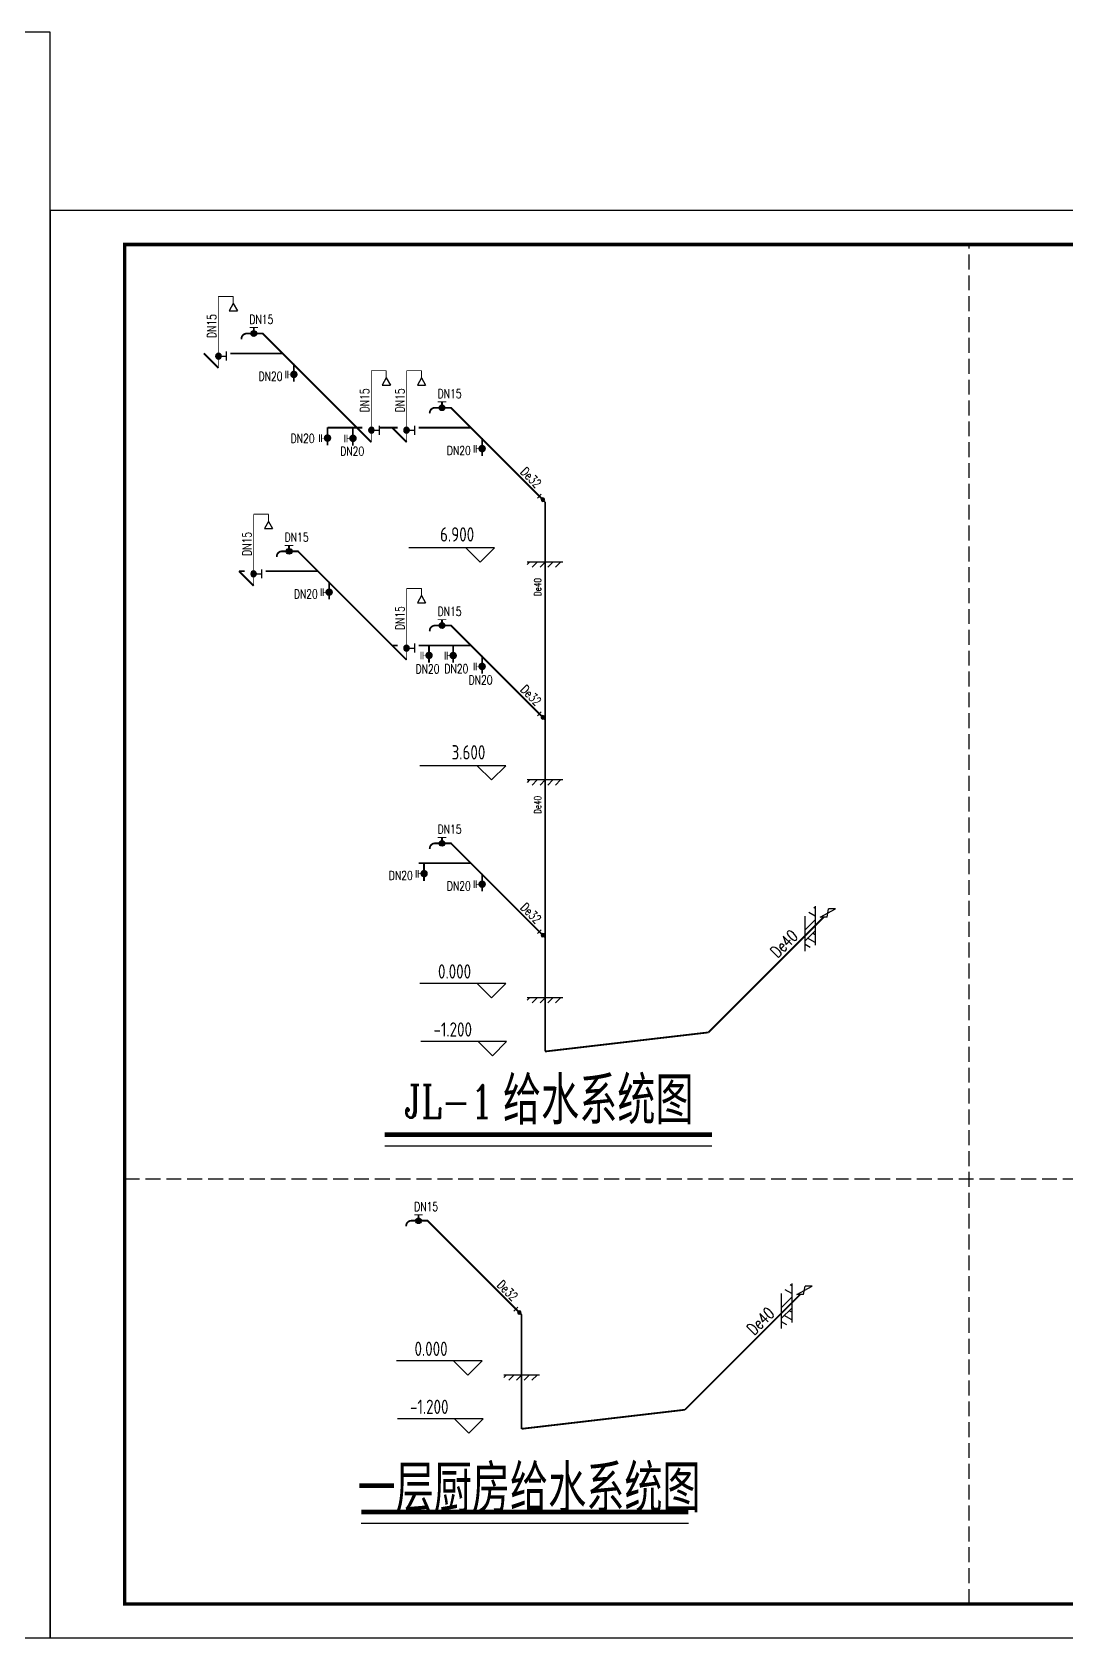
# Model space of a CAD drawing. Header units: millimetres. Extents: x -807114 to -50119, y -468455 to -61603.
# Drawn here: x -185048 to -167693, y -237099 to -210144 of the extents above; entities that cross this region are included whole.
import ezdxf
from ezdxf.enums import TextEntityAlignment as Align

# ---------------------------------------------------------------- set-up
doc = ezdxf.new("R2010")
doc.units = ezdxf.units.MM
doc.header["$LTSCALE"] = 1000
doc.linetypes.add('DASH', pattern=[0.35, 0.25, -0.1])
for name, color, linetype in [('AXIS', 3, 'Continuous'), ('DIM_ELEV', 3, 'Continuous'), ('EQUIP_管件', 7, 'Continuous'), ('EQUIP_阀门', 7, 'Continuous'), ('PIPE-给水', 3, 'Continuous'), ('PIPE-雨水', 4, 'DASH'), ('PUB_DIM', 3, 'Continuous'), ('PUB_TEXT', 3, 'Continuous'), ('PUB_TITLE', 4, 'Continuous'), ('S1', 130, 'Continuous'), ('TWT_DIM', 3, 'Continuous'), ('TWT_TEXT', 7, 'Continuous'), ('XX', 8, 'Continuous')]:
    doc.layers.add(name, color=color, linetype=linetype)
doc.styles.add('_HZTXT', font='txt', dxfattribs={"bigfont": 'HZTXT'})
doc.styles.add('_TWT_SERIAL', font='COMPLEX', dxfattribs={"width": 0.8, "height": 3.5, "bigfont": 'HZTXT'})
doc.styles.add('DIM_FONT', font='tssdeng.shx', dxfattribs={"width": 0.7, "bigfont": 'tssdchn.shx'})

# ---------------------------------------------------------------- blocks, each defined once
blk = doc.blocks.new('$VALVE$00000497')
for p, q in [((78, 138), (-78, 138)), ((0, 50), (0, 138))]:
    blk.add_line(p, q)
at = {"const_width": 49.6}
blk.add_lwpolyline([(25, 0, 1), (-25, 0, 1)], format="xyb", close=True, dxfattribs=at)
blk.add_circle((0, 0), 50)

msp = doc.modelspace()

# ---------------------------------------------------------------- hatches: boundary and pattern name
for points in [[(-181374.8, -215204.4, -1), (-181278.8, -215204.4, -1)], [(-178214.6, -216450.4, -1), (-178118.6, -216450.4, -1)], [(-180782.8, -218860.1, -1), (-180686.8, -218860.1, -1)], [(-178214.6, -220106.1, -1), (-178118.6, -220106.1, -1)], [(-178214.6, -223761.8, -1), (-178118.6, -223761.8, -1)], [(-178609.2, -230096.1, -1), (-178513.2, -230096.1, -1)]]:
    msp.add_hatch(color=256).paths.add_polyline_path(points)

# ---------------------------------------------------------------- linework, layer by layer
for p, q in [((-171816.7, -225002.5), (-171560.7, -224860.3)), ((-171701, -225002.5), (-171816.7, -225002.5)), ((-171701, -225002.5), (-171676.4, -224860.3)), ((-171560.7, -224860.3), (-171676.4, -224860.3)), ((-172211.3, -231336.7), (-171955.3, -231194.5)), ((-172095.6, -231336.7), (-172071, -231194.5)), ((-171955.3, -231194.5), (-172071, -231194.5)), ((-172095.6, -231336.7), (-172211.3, -231336.7))]:
    msp.add_line(p, q)
at = {"const_width": 30, "elevation": 0}
for points in [[(-181326.8, -215204.4), (-181326.8, -215104.4)], [(-178166.6, -216450.4), (-178166.6, -216350.4)], [(-180734.8, -218860.1), (-180734.8, -218760.1)], [(-178166.6, -220106.1), (-178166.6, -220006.1)], [(-178166.6, -223761.8), (-178166.6, -223661.8)], [(-178561.2, -230096.1), (-178561.2, -229996.1)]]:
    msp.add_lwpolyline(points, dxfattribs=at)
for points in [[(-181166.8, -215204.4), (-181446.8, -215204.4, 0.4439422), (-181532.8, -215299.5)], [(-178006.6, -216450.4), (-178286.6, -216450.4, 0.4439422), (-178372.6, -216545.5)], [(-180574.8, -218860.1), (-180854.8, -218860.1, 0.4439422), (-180940.7, -218955.2)], [(-178006.6, -220106.1), (-178286.6, -220106.1, 0.4439422), (-178372.6, -220201.2)], [(-178006.6, -223761.8), (-178286.6, -223761.8, 0.4439422), (-178372.6, -223856.9)], [(-178401.2, -230096.1), (-178681.2, -230096.1, 0.4439422), (-178767.2, -230191.2)]]:
    msp.add_lwpolyline(points, format="xyb", dxfattribs=at)
for centre in [(-181326.8, -215204.4, 0), (-178166.6, -216450.4, 0), (-180734.8, -218860.1, 0), (-178166.6, -220106.1, 0), (-178166.6, -223761.8, 0), (-178561.2, -230096.1, 0)]:
    msp.add_circle(centre, 48)
for p in [(-171760.2, -225001.9), (-172154.8, -231336.2)]:
    msp.add_point(p)
at = {"layer": 'AXIS'}
for p, q in [((-176696.5, -219042.5), (-176736.7, -219082.6)), ((-176566.5, -219042.5), (-176651.4, -219127.4)), ((-176436.5, -219042.5), (-176521.4, -219127.4)), ((-176306.5, -219042.5), (-176391.4, -219127.4)), ((-176176.5, -219042.5), (-176261.4, -219127.4)), ((-176696.5, -222698.2), (-176736.7, -222738.4)), ((-176566.5, -222698.2), (-176651.4, -222783.1)), ((-176436.5, -222698.2), (-176521.4, -222783.1)), ((-176306.5, -222698.2), (-176391.4, -222783.1)), ((-176176.5, -222698.2), (-176261.4, -222783.1)), ((-176696.5, -226353.9), (-176736.7, -226394.1)), ((-176566.5, -226353.9), (-176651.4, -226438.8)), ((-176436.5, -226353.9), (-176521.4, -226438.8)), ((-176306.5, -226353.9), (-176391.4, -226438.8)), ((-176176.5, -226353.9), (-176261.4, -226438.8)), ((-177091.1, -232688.2), (-177131.3, -232728.3)), ((-176961.1, -232688.2), (-177046, -232773)), ((-176831.1, -232688.2), (-176916, -232773)), ((-176701.1, -232688.2), (-176786, -232773)), ((-176571.1, -232688.2), (-176656, -232773))]:
    msp.add_line(p, q, dxfattribs=at)
at = {"layer": 'AXIS', "linetype": 'ByBlock', "const_width": 15}
for points in [[(-181921, -214581.7), (-181921, -215781.7)], [(-181921, -214581.7), (-181671, -214581.7)], [(-181671, -214581.7), (-181671, -214701.7)], [(-179352.8, -215827.7), (-179352.8, -217027.7)], [(-179352.8, -215827.7), (-179102.8, -215827.7)], [(-179102.8, -215827.7), (-179102.8, -215947.7)], [(-178760.7, -215827.7), (-178760.7, -217027.7)], [(-178760.7, -215827.7), (-178510.7, -215827.7)], [(-178510.7, -215827.7), (-178510.7, -215947.7)], [(-181328.9, -218237.5), (-181328.9, -219437.5)], [(-181328.9, -218237.5), (-181078.9, -218237.5)], [(-181078.9, -218237.5), (-181078.9, -218357.5)], [(-178760.7, -219483.5), (-178760.7, -220683.5)], [(-178760.7, -219483.5), (-178510.7, -219483.5)], [(-178510.7, -219483.5), (-178510.7, -219603.5)]]:
    msp.add_lwpolyline(points, dxfattribs=at)
at = {"layer": 'DIM_ELEV'}
for p, q in [((-177284.1, -218800.7), (-178724.1, -218800.7)), ((-177524.1, -219040.7), (-177764.1, -218800.7)), ((-177524.1, -219040.7), (-177284.1, -218800.7)), ((-176136.5, -219042.5), (-176736.5, -219042.5)), ((-177096.5, -222458.2), (-178536.5, -222458.2)), ((-177336.5, -222698.2), (-177576.5, -222458.2)), ((-177336.5, -222698.2), (-177096.5, -222458.2)), ((-176136.5, -222698.2), (-176736.5, -222698.2)), ((-177096.5, -226113.9), (-178536.5, -226113.9)), ((-177336.5, -226353.9), (-177576.5, -226113.9)), ((-177336.5, -226353.9), (-177096.5, -226113.9)), ((-176136.5, -226353.9), (-176736.5, -226353.9)), ((-177081.6, -227087.8), (-178521.6, -227087.8)), ((-177321.6, -227327.8), (-177561.6, -227087.8)), ((-177321.6, -227327.8), (-177081.6, -227087.8)), ((-177491.1, -232448.2), (-178931.1, -232448.2)), ((-177731.1, -232688.2), (-177971.1, -232448.2)), ((-177731.1, -232688.2), (-177491.1, -232448.2)), ((-176531.1, -232688.2), (-177131.1, -232688.2)), ((-177476.2, -233422), (-178916.2, -233422)), ((-177716.2, -233662), (-177956.2, -233422)), ((-177716.2, -233662), (-177476.2, -233422))]:
    msp.add_line(p, q, dxfattribs=at)
at = {"layer": 'EQUIP_管件', "color": 0, "elevation": 0}
for points, const_width in [([(-181255.8, -215104.4), (-181397.8, -215104.4)], 15), ([(-180788.5, -215826.4), (-180788.5, -215956.4)], 15), ([(-180754.4, -215826.4), (-180754.4, -215956.4)], 15), ([(-180654.4, -215891.4), (-180754.4, -215891.4)], 10), ([(-180654.4, -215711.4), (-180654.4, -216011.4)], 30), ([(-178095.6, -216350.4), (-178237.6, -216350.4)], 15), ([(-180223.9, -216894.8), (-180223.9, -217024.8)], 15), ([(-180189.8, -216894.8), (-180189.8, -217024.8)], 15), ([(-180089.8, -216959.8), (-180189.8, -216959.8)], 10), ([(-180089.8, -216779.8), (-180089.8, -217079.8)], 30), ([(-179796.2, -216900), (-179796.2, -217030)], 15), ([(-179762, -216900), (-179762, -217030)], 15), ([(-179662, -216965), (-179762, -216965)], 10), ([(-179662, -216785), (-179662, -217085)], 30), ([(-177494.2, -216957.4), (-177494.2, -217257.4)], 30), ([(-177628.3, -217072.4), (-177628.3, -217202.4)], 15), ([(-177594.2, -217072.4), (-177594.2, -217202.4)], 15), ([(-177494.2, -217137.4), (-177594.2, -217137.4)], 10), ([(-180663.8, -218760.1), (-180805.8, -218760.1)], 15), ([(-180062.3, -219367.1), (-180062.3, -219667.1)], 30), ([(-180196.5, -219482.1), (-180196.5, -219612.1)], 15), ([(-180162.3, -219482.1), (-180162.3, -219612.1)], 15), ([(-180062.3, -219547.1), (-180162.3, -219547.1)], 10), ([(-178095.6, -220006.1), (-178237.6, -220006.1)], 15), ([(-178385.1, -220428.2), (-178385.1, -220728.2)], 30), ([(-177980.3, -220431.3), (-177980.3, -220731.3)], 30), ([(-178519.3, -220543.2), (-178519.3, -220673.2)], 15), ([(-178485.1, -220543.2), (-178485.1, -220673.2)], 15), ([(-178385.1, -220608.2), (-178485.1, -220608.2)], 10), ([(-178114.4, -220546.3), (-178114.4, -220676.3)], 15), ([(-178080.3, -220546.3), (-178080.3, -220676.3)], 15), ([(-177980.3, -220611.3), (-178080.3, -220611.3)], 10), ([(-177628.3, -220728.1), (-177628.3, -220858.1)], 15), ([(-177594.2, -220728.1), (-177594.2, -220858.1)], 15), ([(-177494.2, -220613.1), (-177494.2, -220913.1)], 30), ([(-177494.2, -220793.1), (-177594.2, -220793.1)], 10), ([(-178095.6, -223661.8), (-178237.6, -223661.8)], 15), ([(-178602.3, -224206.5), (-178602.3, -224336.5)], 15), ([(-178568.2, -224206.5), (-178568.2, -224336.5)], 15), ([(-178468.2, -224091.5), (-178468.2, -224391.5)], 30), ([(-177494.2, -224268.8), (-177494.2, -224568.8)], 30), ([(-178468.2, -224271.5), (-178568.2, -224271.5)], 10), ([(-177628.3, -224383.8), (-177628.3, -224513.8)], 15), ([(-177594.2, -224383.8), (-177594.2, -224513.8)], 15), ([(-177494.2, -224448.8), (-177594.2, -224448.8)], 10), ([(-178490.2, -229996.1), (-178632.2, -229996.1)], 15)]:
    msp.add_lwpolyline(points, dxfattribs=dict(at, const_width=const_width))
at = {"layer": 'EQUIP_管件', "color": 0, "const_width": 62.5, "elevation": 0}
for points in [[(-180653.4, -215920.9, -1), (-180653.4, -215858.4, -1)], [(-180088.8, -216989.4, -1), (-180088.8, -216926.9, -1)], [(-179661, -216994.6, -1), (-179661, -216932.1, -1)], [(-177493.1, -217166.9, -1), (-177493.1, -217104.4, -1)], [(-180061.3, -219576.6, -1), (-180061.3, -219514.1, -1)], [(-178384.1, -220637.8, -1), (-178384.1, -220575.3, -1)], [(-177979.2, -220640.9, -1), (-177979.2, -220578.4, -1)], [(-177493.1, -220822.6, -1), (-177493.1, -220760.1, -1)], [(-178467.1, -224301.1, -1), (-178467.1, -224238.6, -1)], [(-177493.1, -224478.4, -1), (-177493.1, -224415.9, -1)]]:
    msp.add_lwpolyline(points, format="xyb", close=True, dxfattribs=at)
at = {"layer": 'PIPE-给水', "const_width": 30}
for points in [[(-179596.8, -216783.8), (-181176.1, -215204.4)], [(-182164.9, -215537.8), (-181921, -215781.7)], [(-180842.8, -215537.8), (-181721, -215537.8)], [(-176436.5, -218029.8), (-178015.9, -216450.4)], [(-179502.8, -216783.8), (-180084.8, -216783.8)], [(-179596.8, -216783.8), (-179352.8, -217027.7)], [(-178910.7, -216783.8), (-179208.3, -216783.8)], [(-179004.7, -216783.8), (-178760.7, -217027.7)], [(-177682.5, -216783.8), (-178560.7, -216783.8)], [(-176436.5, -218029.8), (-177682.5, -216783.8)], [(-176436.5, -218029.8), (-176436.5, -227255.4)], [(-179004.7, -220439.5), (-180584.1, -218860.1)], [(-181572.8, -219193.5), (-181328.9, -219437.5)], [(-181478.9, -219193.5), (-181572.8, -219193.5)], [(-180250.7, -219193.5), (-181128.9, -219193.5)], [(-179004.7, -220439.5), (-180250.7, -219193.5)], [(-176436.5, -221685.5), (-178015.9, -220106.1)], [(-179004.7, -220439.5), (-178760.7, -220683.5)], [(-178910.7, -220439.5), (-179004.7, -220439.5)], [(-177682.5, -220439.5), (-178560.7, -220439.5)], [(-176436.5, -221685.5), (-177682.5, -220439.5)], [(-176436.5, -225341.2), (-178015.9, -223761.8)], [(-177682.5, -224095.2), (-178560.7, -224095.2)], [(-176436.5, -225341.2), (-177682.5, -224095.2)], [(-173693.4, -226935.1), (-171760.2, -225001.9)], [(-176436.5, -227255.4), (-173693.4, -226935.1)], [(-176831.1, -231675.5), (-178410.5, -230096.1)], [(-176831.1, -231675.5), (-178077.1, -230429.5)], [(-174088, -233269.4), (-172154.8, -231336.2)], [(-176831.1, -231675.5), (-176831.1, -233589.6)], [(-176831.1, -233589.6), (-174088, -233269.4)]]:
    msp.add_lwpolyline(points, dxfattribs=at)
at = {"layer": 'PIPE-雨水', "color": 8}
for p, q in [((-169314.4, -236528.2), (-169314.4, -213709.6)), ((-183492.9, -229390.3), (-155135.9, -229390.3))]:
    msp.add_line(p, q, dxfattribs=at)
at = {"layer": 'PUB_TEXT', "const_width": 76.8}
for points in [[(-179127.5, -228653.3), (-173636.8, -228653.3)], [(-179522.1, -234987.6), (-174031.4, -234987.6)]]:
    msp.add_lwpolyline(points, dxfattribs=at)
at = {"layer": 'PUB_TEXT'}
for points in [[(-179127.5, -228838.6), (-173636.8, -228838.6)], [(-179522.1, -235172.9), (-174031.4, -235172.9)]]:
    msp.add_lwpolyline(points, dxfattribs=at)
at = {"layer": 'PUB_TITLE'}
for points in [[(-222864.4, -237098.7), (-184743, -237098.7), (-184743, -210144.2), (-222864.4, -210144.2)], [(-184743, -237098.7), (-150857.4, -237098.7), (-150857.4, -213139.1), (-184743, -213139.1)], [(-183492.9, -236528.2), (-151427.8, -236528.2), (-151427.8, -213709.6), (-183492.9, -213709.6)]]:
    msp.add_lwpolyline(points, close=True, dxfattribs=at)
at = {"layer": 'PUB_TITLE', "const_width": 57}
msp.add_lwpolyline([(-183492.9, -236528.2), (-151427.8, -236528.2), (-151427.8, -213709.6), (-183492.9, -213709.6)], close=True, dxfattribs=at)
at = {"layer": 'S1', "color": 7}
for p, q in [((-181671, -214701.9), (-181740.2, -214821.9)), ((-181740.2, -214821.9), (-181601.7, -214821.9)), ((-181671, -214701.9), (-181601.7, -214821.9)), ((-179102.8, -215947.9), (-179172.1, -216067.9)), ((-179172.1, -216067.9), (-179033.5, -216067.9)), ((-179102.8, -215947.9), (-179033.5, -216067.9)), ((-178510.7, -215947.9), (-178580, -216067.9)), ((-178580, -216067.9), (-178441.4, -216067.9)), ((-178510.7, -215947.9), (-178441.4, -216067.9)), ((-181078.9, -218357.6), (-181148.2, -218477.6)), ((-181148.2, -218477.6), (-181009.6, -218477.6)), ((-181078.9, -218357.6), (-181009.6, -218477.6)), ((-178510.7, -219603.6), (-178580, -219723.6)), ((-178510.7, -219603.6), (-178441.4, -219723.6)), ((-178580, -219723.6), (-178441.4, -219723.6))]:
    msp.add_line(p, q, dxfattribs=at)
at = {"layer": 'XX'}
for p, q in [((-172071.3, -225568.8), (-172071.3, -224984.2)), ((-172071.3, -225216.1), (-171901.6, -225046.4)), ((-171901.6, -224981.8), (-172008.6, -224922.8)), ((-171901.6, -224852.6), (-171925.3, -224839.5)), ((-171901.6, -224815.8), (-171901.6, -225471)), ((-172071.3, -225397.8), (-171901.6, -225228.1)), ((-171901.6, -225296.2), (-171945.5, -225272)), ((-171985.9, -225508.1), (-172071.3, -225461)), ((-171901.6, -225425.4), (-172028.8, -225355.3)), ((-172296.2, -231316), (-172403.2, -231257)), ((-172296.2, -231186.8), (-172319.9, -231173.7)), ((-172296.2, -231150), (-172296.2, -231805.2)), ((-172465.9, -231903), (-172465.9, -231318.4)), ((-172465.9, -231550.3), (-172296.2, -231380.6)), ((-172465.9, -231732.1), (-172296.2, -231562.4)), ((-172380.5, -231842.4), (-172465.9, -231795.2)), ((-172296.2, -231759.6), (-172423.4, -231689.5)), ((-172296.2, -231630.4), (-172340.1, -231606.2))]:
    msp.add_line(p, q, dxfattribs=at)

# ---------------------------------------------------------------- block references
at = {"layer": 'EQUIP_阀门'}
for p, xscale, yscale, zscale, rotation in [((-181921, -215582.1), -0.9600000000064028, 0.9599999999627471, 0.96, 270), ((-179352.8, -216828.1), -0.9600000000064028, 0.9599999999627471, 0.96, 270), ((-178760.7, -216828.1), -0.9600000000064028, 0.9599999999627471, 0.96, 270), ((-176474.7, -217991.6), -0.5999999999802935, 0.5999999999767169, 0.6, 44.99999999963151), ((-181328.9, -219237.8), -0.9600000000064028, 0.9599999999627471, 0.96, 270), ((-178760.7, -220483.8), -0.9600000000064028, 0.9599999999627471, 0.96, 270), ((-176474.7, -221647.4), -0.5999999999802935, 0.5999999999767169, 0.6, 44.99999999963151), ((-176474.7, -225303.1), -0.5999999999802935, 0.5999999999767169, 0.6, 44.99999999963151), ((-176869.3, -231637.3), -0.5999999999802935, 0.5999999999767169, 0.6, 44.99999999963151)]:
    msp.add_blockref('$VALVE$00000497', p, dxfattribs=dict(at, xscale=xscale, yscale=yscale, zscale=zscale, rotation=rotation))

# ---------------------------------------------------------------- texts
at = {"layer": 'PUB_DIM', "style": 'DIM_FONT', "width": 0.8}
for s, p in [('6.900', (-177626.8, -218696)), ('3.600', (-177439.3, -222353.5)), ('0.000', (-177678, -226032)), ('-1.200', (-177663.1, -227005.8)), ('0.000', (-178072.6, -232366.2)), ('-1.200', (-178057.7, -233340))]:
    msp.add_text(s, height=240, dxfattribs=at).set_placement(p, align=Align.RIGHT)
at = {"layer": 'PUB_TEXT', "style": '_HZTXT', "width": 0.8}
for s, p in [('给水系统图', (-177143.2, -228479.4)), ('一层厨房给水系统图', (-179585.1, -234993.9))]:
    msp.add_text(s, height=800, dxfattribs=at).set_placement(p)
at = {"layer": 'TWT_DIM', "style": '_TWT_SERIAL', "width": 0.8}
msp.add_text('JL-1', height=550, dxfattribs=at).set_placement((-178800.8, -228366.7))
at = {"layer": 'TWT_TEXT', "style": '_TWT_SERIAL', "width": 0.752941}
for s, height, rotation, p in [('DN15', 150, 90, (-181957.5, -215280.6)), ('DN15', 150, 90, (-179389.4, -216526.6)), ('DN15', 150, 90, (-178797.3, -216526.6)), ('De32', 150, 315, (-176860.6, -217538.7, 0)), ('DN15', 150, 90, (-181365.4, -218936.4)), ('De40', 119, 90, (-176500.1, -219611.8)), ('DN15', 150, 90, (-178797.3, -220182.4)), ('De32', 150, 315, (-176860.6, -221194.5, 0)), ('De40', 119, 90, (-176500.1, -223267.5)), ('De32', 150, 315, (-176860.6, -224850.2, 0)), ('De40', 200, 45, (-172533.9, -225696.7)), ('De32', 150, 315, (-177255.2, -231184.4, 0)), ('De40', 200, 45, (-172928.5, -232030.9))]:
    msp.add_text(s, height=height, rotation=rotation, dxfattribs=at).set_placement(p)
for s, p in [('DN15', (-181399.7, -215041.4, 0)), ('DN20', (-181246, -215995.8, 0)), ('DN15', (-178239.5, -216287.5, 0)), ('DN20', (-180707.5, -217039.8, 0)), ('DN20', (-179874.6, -217253.7, 0)), ('DN20', (-178085.8, -217241.8, 0)), ('DN15', (-180807.7, -218697.2, 0)), ('DN20', (-180654, -219651.5, 0)), ('DN15', (-178239.5, -219943.2, 0)), ('DN20', (-178126, -220906.6, 0)), ('DN20', (-178610.7, -220908.2, 0)), ('DN20', (-177719.8, -221093, 0)), ('DN15', (-178239.5, -223598.9, 0)), ('DN20', (-179059.8, -224375.9, 0)), ('DN20', (-178085.8, -224553.2, 0)), ('DN15', (-178634.1, -229933.1, 0))]:
    msp.add_text(s, height=150, dxfattribs=at).set_placement(p)

doc.saveas('drawing.dxf')
